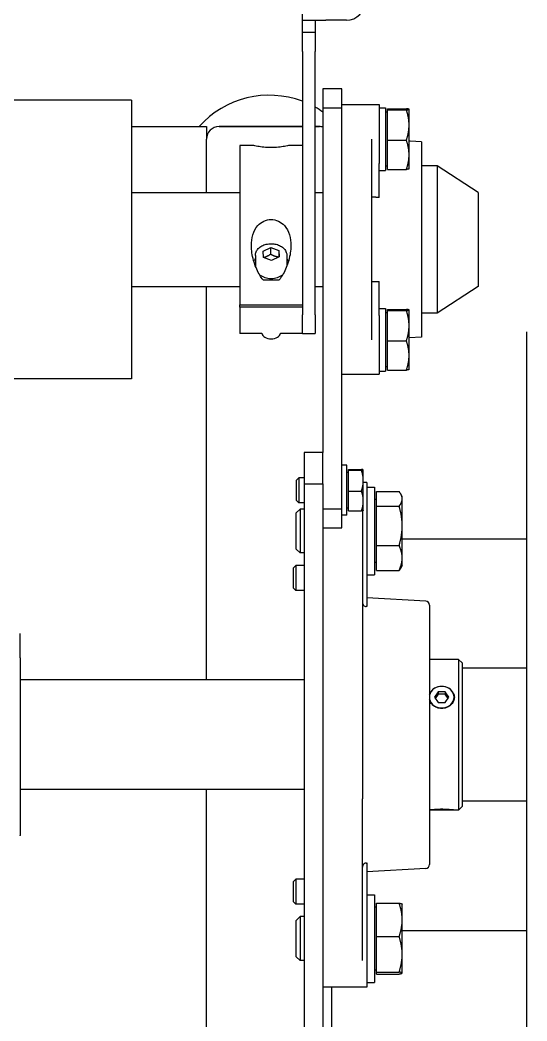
# Model space of a CAD drawing. Extents: x -3873 to 164127, y 7129 to 96529.
# Drawn here: x 43379.6 to 43541.3, y 51289 to 51608.3 of the extents above; entities that cross this region are included whole.
import ezdxf

# ---------------------------------------------------------------- set-up
doc = ezdxf.new("R2010")
doc.units = 0
doc.layers.add('LAYOUT', color=90, linetype='CONTINUOUS')
doc.layers.add('LAYOUT-KROMEKA', color=1, linetype='CONTINUOUS')

# ---------------------------------------------------------------- blocks, each defined once
blk = doc.blocks.new('A$Ccf7c2aec')
at = {"layer": 'LAYOUT-KROMEKA'}
for p, q in [((2064.18, 331.1), (2064.18, 861.1)), ((2153.08, 331.1), (2153.08, 861.1)), ((1975.17, 366.6), (1918.48, 366.6)), ((1933.13, 276.1), (1933.13, 366.6)), ((1968.13, 276.1), (1968.13, 366.6)), ((1975.17, 366.6), (1982.79, 366.6)), ((2153.08, 331.1), (2064.18, 331.1)), ((2093.63, 331.1), (2093.63, 296.6)), ((2123.63, 331.1), (2123.63, 296.6)), ((2144.63, 331.1), (2144.63, 307.22)), ((1830.63, 307.22), (1933.13, 307.22)), ((1968.13, 307.22), (2093.63, 307.22)), ((2123.63, 307.22), (2140.63, 307.22)), ((2144.63, 307.22), (2140.63, 307.22)), ((2144.63, 276.6), (2144.63, 303.22)), ((2144.63, 303.22), (2144.63, 276.6)), ((2087.02, 296.6), (2078.63, 296.6)), ((2078.63, 289.55), (2078.63, 296.6)), ((2087.02, 296.6), (2087.73, 296.6)), ((2087.02, 276.6), (2087.02, 296.6)), ((2087.73, 296.6), (2087.73, 276.6)), ((2138.63, 296.6), (2087.73, 296.6)), ((2138.63, 292.78), (2138.63, 296.6)), ((2103.55, 291.6), (2100.11, 291.6)), ((2095.64, 284.1), (2095.64, 289.1)), ((2101.93, 286.46), (2102.87, 289.03)), ((2102.87, 289.03), (2104.91, 289.16)), ((2104.91, 289.16), (2106.02, 286.74)), ((2103.04, 284.04), (2101.93, 286.46)), ((2105.08, 284.17), (2102.97, 284.17)), ((2105.08, 284.17), (2103.04, 284.04)), ((2103.9, 286.74), (2106.02, 286.74)), ((2106.02, 286.74), (2105.08, 284.17)), ((2078.63, 276.6), (2078.63, 283.65)), ((2103.55, 281.6), (2100.11, 281.6)), ((1879.86, 278.6), (1878.63, 277.37)), ((1879.86, 278.6), (1891.41, 278.6)), ((1891.41, 278.6), (1892.63, 277.37)), ((1897.4, 279.5), (1896.63, 278.73)), ((1904.63, 278.73), (1896.63, 278.73)), ((1896.63, 276.1), (1896.63, 278.73)), ((1897.4, 279.5), (1903.87, 279.5)), ((1903.87, 279.5), (1904.63, 278.73)), ((1904.63, 276.1), (1904.63, 278.73)), ((1997.4, 279.5), (1996.63, 278.73)), ((2004.63, 278.73), (1996.63, 278.73)), ((1996.63, 276.1), (1996.63, 278.73)), ((1997.4, 279.5), (2003.87, 279.5)), ((2003.87, 279.5), (2004.63, 278.73)), ((2004.63, 276.1), (2004.63, 278.73)), ((2009.86, 278.6), (2008.63, 277.37)), ((2009.86, 278.6), (2021.41, 278.6)), ((2021.41, 278.6), (2022.63, 277.37)), ((2025.4, 278.5), (2024.63, 277.73)), ((2025.4, 278.5), (2031.87, 278.5)), ((2031.87, 278.5), (2032.63, 277.73)), ((2138.63, 276.6), (2138.63, 280.42)), ((2030.63, 276.1), (1853.63, 276.1)), ((1892.63, 277.37), (1878.63, 277.37)), ((1878.63, 276.1), (1878.63, 277.37)), ((1892.63, 276.1), (1892.63, 277.37)), ((2022.63, 277.37), (2008.63, 277.37)), ((2008.63, 276.1), (2008.63, 277.37)), ((2022.63, 276.1), (2022.63, 277.37)), ((2032.63, 277.73), (2024.63, 277.73)), ((2024.63, 276.1), (2024.63, 277.73)), ((2030.63, 276.1), (2030.63, 270.1)), ((2040.63, 276.1), (2030.63, 276.1)), ((2032.63, 276.1), (2032.63, 277.73)), ((2040.63, 270.1), (2040.63, 276.1)), ((2078.58, 276.6), (2084.56, 276.6)), ((2078.58, 276.6), (2078.58, 272.6)), ((2168.56, 276.6), (2084.56, 276.6)), ((2168.56, 276.6), (2174.58, 276.6)), ((2174.58, 276.6), (2174.59, 276.6)), ((2174.59, 276.6), (2178.58, 276.6)), ((2174.59, 272.6), (2174.59, 276.6)), ((2178.58, 276.6), (2478.58, 276.6)), ((2084.56, 272.6), (2078.58, 272.6)), ((2084.56, 272.6), (2168.56, 272.6)), ((2093.63, 272.6), (2093.63, 270.1)), ((2123.63, 272.6), (2123.63, 270.1)), ((2144.63, 271.22), (2144.63, 272.6)), ((2144.63, 272.6), (2144.63, 271.22)), ((2174.58, 272.6), (2168.56, 272.6)), ((2174.59, 272.6), (2174.58, 272.6)), ((2178.57, 272.6), (2174.59, 272.6)), ((2030.63, 270.1), (1853.63, 270.1)), ((1870.13, 256.1), (1870.13, 270.1)), ((2016.63, 270.1), (2016.63, 264.1)), ((2022.63, 264.1), (2022.63, 270.1)), ((2030.63, 270.1), (2040.63, 270.1)), ((2150.63, 270.1), (2040.63, 270.1)), ((2150.63, 270.1), (2150.63, 264.1)), ((2156.63, 270.1), (2150.63, 270.1)), ((2156.63, 264.1), (2156.63, 270.1)), ((2178.56, 262.6), (2178.56, 269.2)), ((1847.97, 267.22), (1870.13, 267.22)), ((2016.63, 264.1), (2022.63, 264.1)), ((2020.63, 262.5), (2020.63, 264.1)), ((2020.63, 262.5), (2036.63, 262.5)), ((2022.01, 261.9), (2028.38, 261.9)), ((2022.01, 261.9), (2022.01, 257.78)), ((2022.63, 264.1), (2150.63, 264.1)), ((2022.93, 261.9), (2022.93, 262.5)), ((2028.38, 261.9), (2035, 261.9)), ((2028.38, 261.9), (2028.38, 257.78)), ((2034.33, 261.9), (2034.33, 262.5)), ((2035, 261.9), (2035.25, 261.9)), ((2035, 261.9), (2035, 257.78)), ((2035.25, 261.9), (2035.25, 257.78)), ((2036.63, 262.5), (2036.63, 264.1)), ((2065.63, 264.1), (2065.63, 254.5)), ((2150.63, 264.1), (2156.63, 264.1)), ((2151.63, 264.1), (2151.63, 254.5)), ((1885.63, 256.1), (1870.13, 256.1)), ((1871.63, 256.1), (1871.63, 253.6)), ((1878.6, 257.5), (1930.21, 257.5)), ((1909.74, 256.1), (1885.63, 256.1)), ((1899.63, 256.1), (1899.63, 253.6)), ((1908.02, 237.29), (1906.9, 256.1)), ((1909.73, 256.31), (1909.74, 256.1)), ((1971.06, 257.5), (1930.21, 257.5)), ((2022.05, 257.5), (1971.06, 257.5)), ((1991.52, 256.1), (1991.54, 256.31)), ((2015.63, 256.1), (1991.52, 256.1)), ((1993.25, 237.29), (1994.36, 256.1)), ((2001.63, 256.1), (2001.63, 253.6)), ((2031.13, 256.1), (2015.63, 256.1)), ((2022.13, 257.2), (2025.2, 257.2)), ((2022.13, 257.2), (2022.13, 257.2)), ((2025.2, 257.2), (2031.69, 257.2)), ((2029.63, 256.1), (2029.63, 253.6)), ((2031.13, 256.1), (2031.13, 257.2)), ((2031.69, 257.2), (2035.13, 257.2)), ((2035.13, 257.2), (2035.13, 257.2)), ((2035.13, 257.2), (2035.14, 257.2)), ((1899.63, 253.6), (1871.63, 253.6)), ((1874.33, 253), (1874.33, 245.78)), ((1874.33, 253), (1874.96, 253)), ((1874.96, 253), (1886.26, 253)), ((1874.96, 253), (1874.96, 245.78)), ((1875.58, 253), (1875.58, 253.6)), ((1886.26, 253), (1896.93, 253)), ((1886.26, 253), (1886.26, 245.78)), ((1895.68, 253), (1895.68, 253.6)), ((1896.93, 253), (1896.93, 245.78)), ((2029.63, 253.6), (2001.63, 253.6)), ((2003.07, 253), (2011, 253)), ((2003.07, 253), (2003.07, 245.78)), ((2005.58, 253), (2005.58, 253.6)), ((2011, 253), (2023.56, 253)), ((2011, 253), (2011, 245.78)), ((2023.56, 253), (2023.56, 245.78)), ((2023.56, 253), (2028.19, 253)), ((2025.68, 253), (2025.68, 253.6)), ((2028.19, 253), (2028.19, 245.78)), ((2065.63, 254.5), (2065.63, 252.1)), ((2076.63, 254.5), (2140.63, 254.5)), ((2151.63, 254.5), (2151.63, 252.1)), ((2084.41, 252.1), (2065.63, 252.1)), ((2066.63, 252.1), (2066.63, 250.1)), ((2086.63, 250.1), (2066.63, 250.1)), ((2066.96, 249.5), (2076.27, 249.5)), ((2066.96, 249.5), (2066.96, 243.45)), ((2068.03, 249.5), (2068.03, 250.1)), ((2076.27, 249.5), (2085.94, 249.5)), ((2076.27, 249.5), (2076.27, 243.45)), ((2084.41, 252.1), (2095.26, 252.1)), ((2085.23, 249.5), (2085.23, 250.1)), ((2085.94, 249.5), (2086.31, 249.5)), ((2085.94, 249.5), (2085.94, 243.45)), ((2086.31, 249.5), (2086.31, 243.45)), ((2086.63, 252.1), (2086.63, 250.1)), ((2122.01, 252.1), (2132.85, 252.1)), ((2130.63, 252.1), (2130.63, 250.1)), ((2150.63, 250.1), (2130.63, 250.1)), ((2130.96, 249.5), (2140.27, 249.5)), ((2130.96, 249.5), (2130.96, 243.45)), ((2132.03, 249.5), (2132.03, 250.1)), ((2151.63, 252.1), (2132.85, 252.1)), ((2140.27, 249.5), (2149.94, 249.5)), ((2140.27, 249.5), (2140.27, 243.45)), ((2149.23, 249.5), (2149.23, 250.1)), ((2149.94, 249.5), (2150.31, 249.5)), ((2149.94, 249.5), (2149.94, 243.45)), ((2150.31, 249.5), (2150.31, 243.45)), ((2150.63, 252.1), (2150.63, 250.1)), ((1874.63, 244.8), (1874.62, 244.81)), ((1874.63, 244.8), (1874.65, 244.8)), ((1874.65, 244.8), (1880.61, 244.8)), ((1880.61, 244.8), (1891.6, 244.8)), ((1888.13, 205), (1888.13, 244.8)), ((1891.6, 244.8), (1896.63, 244.8)), ((1896.63, 244.8), (1896.65, 244.81)), ((2004.63, 244.8), (2003.82, 245.27)), ((2004.63, 244.8), (2007.04, 244.8)), ((2007.04, 244.8), (2017.28, 244.8)), ((2013.13, 244.8), (2013.13, 205)), ((2017.28, 244.8), (2025.88, 244.8)), ((2025.88, 244.8), (2026.63, 244.8)), ((2026.63, 244.8), (2027.45, 245.27)), ((2067.13, 242.6), (2071.61, 242.6)), ((2067.13, 242.6), (2067.13, 242.6)), ((2071.61, 242.6), (2081.11, 242.6)), ((2077.47, 238.6), (2077.26, 242.6)), ((2081.11, 242.6), (2086.13, 242.6)), ((2086.13, 242.6), (2086.13, 242.6)), ((2086.13, 242.6), (2086.14, 242.6)), ((2131.13, 242.6), (2135.61, 242.6)), ((2131.13, 242.6), (2131.13, 242.6)), ((2135.61, 242.6), (2145.11, 242.6)), ((2139.8, 238.6), (2139.99, 242.3)), ((2145.11, 242.6), (2150.13, 242.6)), ((2150.13, 242.6), (2150.13, 242.6)), ((2150.13, 242.6), (2150.14, 242.6)), ((2139.8, 238.6), (2077.47, 238.6)), ((2085.13, 233.6), (2085.13, 238.6)), ((2132.13, 233.6), (2132.13, 238.6)), ((1991.99, 236.1), (1909.27, 236.1)), ((1926.63, 228.24), (1926.63, 236.1)), ((1926.67, 228.46), (1926.67, 235.94)), ((1962.63, 234.51), (1960.9, 233.35)), ((1960.9, 233.35), (1960.9, 231.05)), ((1963.55, 233.35), (1962.23, 234.24)), ((1964.37, 233.35), (1962.63, 234.51)), ((1963.55, 231.05), (1963.55, 233.35)), ((1964.37, 233.35), (1963.55, 233.35)), ((1964.37, 231.05), (1964.37, 233.35)), ((1974.63, 226.8), (1974.63, 236.1)), ((2132.13, 233.6), (2085.13, 233.6)), ((2093.63, 220.6), (2085.13, 233.6)), ((2123.63, 220.6), (2132.13, 233.6)), ((1960.9, 231.05), (1962.63, 229.89)), ((1962.23, 230.16), (1963.55, 231.05)), ((1962.63, 229.89), (1964.37, 231.05)), ((1964.37, 231.05), (1963.55, 231.05)), ((1926.63, 228.24), (1926.64, 228.23)), ((1926.63, 226.8), (1926.63, 228.16)), ((1974.63, 226.8), (1926.63, 226.8)), ((1927.73, 225.7), (1926.63, 226.8)), ((1973.53, 225.7), (1974.63, 226.8)), ((1973.53, 225.7), (1927.73, 225.7)), ((1929.43, 205), (1929.43, 225.7)), ((1971.83, 205), (1971.83, 225.7)), ((2123.63, 220.6), (2093.63, 220.6)), ((1544.13, 205), (2079.13, 205))]:
    blk.add_line(p, q, dxfattribs=at)
for centre, radius, start, end in [((1918.48, 366.7), 0.1, 184.0364, 270), ((1982.79, 366.7), 0.1, 270, 355.9636), ((2140.63, 303.22), 4, 0, 90), ((2140.63, 303.22), 4, 0, 90), ((2124.63, 287.22), 30, 339.2736, 48.1897), ((2124.63, 287.22), 30, 325.2099, 330.8408), ((2140.63, 271.22), 4, 343.7822, 0), ((2140.63, 271.22), 4, 343.7822, 0), ((1909.27, 237.36), 1.26, 183, 270), ((1991.99, 237.36), 1.26, 270, 357)]:
    blk.add_arc(centre, radius, start, end, dxfattribs=at)
for centre, major_axis, ratio, start_param, end_param in [((1975.17, 366.7), (-0.0092, -0.0995), 0.76527, 0.070448, 1.570796), ((1975.17, 366.7), (0, -0.1), 0.763123, 0, 1.500348), ((2099.74, 286.6), (0, 6.3), 0.708727, 5.629176, 5.798022), ((2079.01, 286.6), (0, -3), 0.708727, 3.273501, 6.151277), ((2099.74, 286.6), (0, 5), 0.708727, 0.74128, 2.400312), ((2099.74, 286.6), (0, 6.3), 0.708727, 3.626756, 3.795602), ((2178.58, 269.2), (0, 7.4), 0.002293, 0, 1.570796), ((2184.56, 262.6), (0, -6), 0.999997, 4.712389, 6.283185), ((1962.63, 232.2), (0, 3.96), 0.866025, 0.172496, 6.11069), ((1962.61, 232.2), (0, -4), 0.866025, 3.500904, 5.923874), ((1962.61, 232.2), (0, 4), 0.866025, 0.224075, 0.359312), ((1962.61, 232.2), (0, 4), 0.866025, 5.923874, 6.05911), ((1962.61, 232.2), (0, 4), 0.866025, 3.500904, 5.923874), ((1962.61, 232.2), (0, -4), 0.866025, 5.923874, 6.642497)]:
    blk.add_ellipse(centre, major_axis=major_axis, ratio=ratio, start_param=start_param, end_param=end_param, dxfattribs=at)
for points, knots in [([(2095.64, 289.1), (2095.79, 289.22), (2095.94, 289.35), (2096.59, 289.83), (2097.12, 290.16), (2098.89, 291.15), (2100.38, 291.77), (2103.51, 292.65), (2105.15, 292.9), (2107.78, 292.9), (2108.97, 292.77), (2111.19, 292.09), (2112.22, 291.55), (2113.6, 290.31), (2114.11, 289.65), (2114.79, 288.18), (2114.97, 287.37), (2114.97, 286.6), (2114.97, 285.83), (2114.79, 285.02), (2114.11, 283.55), (2113.6, 282.89), (2112.22, 281.65), (2111.19, 281.11), (2108.97, 280.43), (2107.78, 280.3), (2105.15, 280.3), (2103.51, 280.55), (2100.38, 281.43), (2098.89, 282.05), (2097.12, 283.04), (2096.59, 283.37), (2095.94, 283.85), (2095.79, 283.98), (2095.64, 284.1)], [-2.280886, -2.280886, -2.280886, -2.280886, -2.223041, -2.223041, -2.042577, -2.042577, -1.580354, -1.580354, -1.118131, -1.118131, -0.789978, -0.789978, -0.461825, -0.461825, -0.230912, -0.230912, 0, 0, 0, 0.230912, 0.230912, 0.461825, 0.461825, 0.789978, 0.789978, 1.118131, 1.118131, 1.580354, 1.580354, 2.042577, 2.042577, 2.223041, 2.223041, 2.280886, 2.280886, 2.280886, 2.280886]), ([(2103.55, 291.6), (2103.93, 291.6), (2104.31, 291.52), (2105.04, 291.22), (2105.38, 290.99), (2106.02, 290.39), (2106.3, 290.02), (2106.78, 289.16), (2106.96, 288.68), (2107.21, 287.66), (2107.27, 287.12), (2107.27, 286.04), (2107.2, 285.5), (2106.95, 284.48), (2106.76, 284), (2106.27, 283.13), (2105.97, 282.75), (2105.29, 282.14), (2104.91, 281.91), (2104.2, 281.66), (2103.88, 281.6), (2103.55, 281.6)], [5.282899, 5.282899, 5.282899, 5.282899, 5.570926, 5.570926, 5.870621, 5.870621, 6.191429, 6.191429, 6.523635, 6.523635, 6.857996, 6.857996, 7.192321, 7.192321, 7.526675, 7.526675, 7.8587, 7.8587, 8.178207, 8.178207, 8.424491, 8.424491, 8.424491, 8.424491]), ([(2138.63, 280.42), (2138.63, 280.5), (2138.62, 280.61), (2138.53, 281.11), (2138.41, 281.65), (2138.2, 282.89), (2138.11, 283.55), (2137.97, 285.02), (2137.93, 285.83), (2137.93, 287.37), (2137.97, 288.18), (2138.11, 289.65), (2138.2, 290.31), (2138.41, 291.55), (2138.53, 292.09), (2138.62, 292.59), (2138.63, 292.7), (2138.63, 292.78)], [1.636813, 1.636813, 1.636813, 1.636813, 1.789395, 1.789395, 2.117549, 2.117549, 2.348461, 2.348461, 2.579373, 2.579373, 2.810285, 2.810285, 3.041198, 3.041198, 3.369351, 3.369351, 3.521933, 3.521933, 3.521933, 3.521933]), ([(1909.73, 256.31), (1909.72, 256.44), (1909.69, 256.59), (1909.57, 256.86), (1909.46, 257.01), (1909.23, 257.23), (1909.06, 257.34), (1908.76, 257.46), (1908.56, 257.5), (1908.39, 257.5)], [-0.3790177, -0.3790177, -0.3790177, -0.3790177, -0.3397976, -0.3397976, -0.2925208, -0.2925208, -0.2433128, -0.2433128, -0.1925715, -0.1925715, -0.1925715, -0.1925715]), ([(1992.88, 257.5), (1992.71, 257.5), (1992.51, 257.46), (1992.2, 257.34), (1992.04, 257.23), (1991.8, 257.01), (1991.69, 256.86), (1991.58, 256.59), (1991.55, 256.44), (1991.54, 256.31)], [-0.5783668, -0.5783668, -0.5783668, -0.5783668, -0.5276255, -0.5276255, -0.4784175, -0.4784175, -0.4311408, -0.4311408, -0.3919206, -0.3919206, -0.3919206, -0.3919206]), ([(2139.99, 242.3), (2139.99, 242.3), (2139.99, 242.32), (2139.99, 242.38), (2139.99, 242.43), (2139.99, 242.53), (2139.99, 242.56), (2139.99, 242.6)], [11.78137, 11.78137, 11.78137, 11.78137, 12.269775, 12.269775, 12.758179, 12.758179, 12.986846, 12.986846, 12.986846, 12.986846]), ([(1926.67, 235.94), (1926.68, 235.93), (1926.68, 235.91), (1926.71, 235.69), (1926.76, 235.38), (1926.84, 234.67), (1926.89, 234.22), (1926.95, 233.24), (1926.97, 232.7), (1926.97, 232.2)], [-1.6734941, -1.6734941, -1.6734941, -1.6734941, -1.6607582, -1.6607582, -1.5097824, -1.5097824, -1.3588025, -1.3588025, -1.2078227, -1.2078227, -1.2078227, -1.2078227]), ([(1961.39, 228.46), (1961.36, 228.47), (1961.32, 228.49), (1960.84, 228.71), (1960.43, 229.02), (1959.77, 229.73), (1959.48, 230.18), (1959.1, 231.16), (1959, 231.7), (1959, 232.2), (1959, 232.7), (1959.1, 233.24), (1959.48, 234.22), (1959.77, 234.67), (1960.43, 235.38), (1960.84, 235.69), (1961.32, 235.91), (1961.36, 235.93), (1961.39, 235.94)], [1.9499739, 1.9499739, 1.9499739, 1.9499739, 1.9627098, 1.9627098, 2.1136856, 2.1136856, 2.2646655, 2.2646655, 2.4156453, 2.4156453, 2.4156453, 2.5666252, 2.5666252, 2.717605, 2.717605, 2.8685809, 2.8685809, 2.8813168, 2.8813168, 2.8813168, 2.8813168]), ([(1926.97, 232.2), (1926.97, 231.7), (1926.95, 231.16), (1926.89, 230.18), (1926.84, 229.73), (1926.76, 229.02), (1926.71, 228.71), (1926.68, 228.49), (1926.68, 228.47), (1926.67, 228.46)], [-1.2078227, -1.2078227, -1.2078227, -1.2078227, -1.0568428, -1.0568428, -0.905863, -0.905863, -0.7548872, -0.7548872, -0.7421512, -0.7421512, -0.7421512, -0.7421512]), ([(1963.83, 228.46), (1963.45, 228.26), (1963.04, 228.16), (1962.23, 228.16), (1961.8, 228.26), (1961.39, 228.46)], [1.6236635, 1.6236635, 1.6236635, 1.6236635, 1.7637105, 1.7637105, 1.9037575, 1.9037575, 1.9037575, 1.9037575])]:
    blk.add_open_spline(points, degree=3, knots=knots, dxfattribs=at)
for points, weights in [([(2103.9, 286.74), (2103.11, 287.87), (2102.84, 288.96)], [1, 1.14299581002, 1.02163828427]), ([(2102.97, 284.19), (2103.14, 285.46), (2103.9, 286.74)], [1.00196988739, 1.15370924263, 1]), ([(2022.01, 257.78), (2023.72, 257.2), (2025.2, 257.2)], [1, 1.0379548493, 1]), ([(2022.13, 257.2), (2022.07, 257.23), (2022.01, 257.78)], [1.00429704672, 1.03566861292, 1]), ([(2025.2, 257.2), (2026.68, 257.2), (2028.38, 257.78)], [1, 1.0379548493, 1]), ([(2028.38, 257.78), (2030.16, 257.2), (2031.69, 257.2)], [1, 1.0379548493, 1]), ([(2031.69, 257.2), (2033.23, 257.2), (2035, 257.78)], [1, 1.0379548493, 1]), ([(2035, 257.78), (2035.07, 257.2), (2035.13, 257.2)], [1, 1.0379548493, 1]), ([(2035.13, 257.2), (2035.19, 257.2), (2035.25, 257.78)], [1, 1.0379548493, 1]), ([(2095.16, 254.5), (2095.21, 253.3), (2095.26, 252.1)], [1, 1.00000219999, 1]), ([(2122.01, 252.1), (2122.06, 253.3), (2122.1, 254.5)], [1, 1.00000220104, 1]), ([(1874.33, 245.78), (1874.5, 244.8), (1874.65, 244.8)], [1, 1.0379548493, 1]), ([(1874.65, 244.8), (1874.79, 244.8), (1874.96, 245.78)], [1, 1.0379548493, 1]), ([(1874.96, 245.78), (1877.99, 244.8), (1880.61, 244.8)], [1, 1.0379548493, 1]), ([(1880.61, 244.8), (1883.23, 244.8), (1886.26, 245.78)], [1, 1.0379548493, 1]), ([(1886.26, 245.78), (1889.12, 244.8), (1891.6, 244.8)], [1, 1.0379548493, 1]), ([(1891.6, 244.8), (1894.07, 244.8), (1896.93, 245.78)], [1, 1.0379548493, 1]), ([(1896.93, 245.78), (1896.78, 244.88), (1896.65, 244.81)], [1, 1.03457079618, 1.00616466212]), ([(2003.07, 245.78), (2005.2, 244.8), (2007.04, 244.8)], [1, 1.0379548493, 1]), ([(2003.82, 245.27), (2003.46, 245.48), (2003.07, 245.78)], [1.01603521509, 1.01150510505, 1]), ([(2007.04, 244.8), (2008.88, 244.8), (2011, 245.78)], [1, 1.0379548493, 1]), ([(2011, 245.78), (2014.37, 244.8), (2017.28, 244.8)], [1, 1.0379548493, 1]), ([(2017.28, 244.8), (2020.19, 244.8), (2023.56, 245.78)], [1, 1.0379548493, 1]), ([(2023.56, 245.78), (2024.8, 244.8), (2025.88, 244.8)], [1, 1.0379548493, 1]), ([(2025.88, 244.8), (2026.95, 244.8), (2028.19, 245.78)], [1, 1.0379548493, 1]), ([(2066.96, 243.45), (2069.45, 242.6), (2071.61, 242.6)], [1, 1.0379548493, 1]), ([(2067.13, 242.6), (2067.05, 242.65), (2066.96, 243.45)], [1.00429704672, 1.03566861292, 1]), ([(2071.61, 242.6), (2073.77, 242.6), (2076.27, 243.45)], [1, 1.0379548493, 1]), ([(2076.27, 243.45), (2078.86, 242.6), (2081.11, 242.6)], [1, 1.0379548493, 1]), ([(2081.11, 242.6), (2083.35, 242.6), (2085.94, 243.45)], [1, 1.0379548493, 1]), ([(2085.94, 243.45), (2086.04, 242.6), (2086.13, 242.6)], [1, 1.0379548493, 1]), ([(2086.13, 242.6), (2086.21, 242.6), (2086.31, 243.45)], [1, 1.0379548493, 1]), ([(2130.96, 243.45), (2133.45, 242.6), (2135.61, 242.6)], [1, 1.0379548493, 1]), ([(2131.13, 242.6), (2131.05, 242.65), (2130.96, 243.45)], [1.00429704672, 1.03566861292, 1]), ([(2135.61, 242.6), (2137.77, 242.6), (2140.27, 243.45)], [1, 1.0379548493, 1]), ([(2140.27, 243.45), (2142.86, 242.6), (2145.11, 242.6)], [1, 1.0379548493, 1]), ([(2145.11, 242.6), (2147.35, 242.6), (2149.94, 243.45)], [1, 1.0379548493, 1]), ([(2149.94, 243.45), (2150.04, 242.6), (2150.13, 242.6)], [1, 1.0379548493, 1]), ([(2150.13, 242.6), (2150.21, 242.6), (2150.31, 243.45)], [1, 1.0379548493, 1])]:
    blk.add_rational_spline(points, weights, degree=2, dxfattribs=at)
for points in [[(1926.65, 236.1), (1926.66, 236.06), (1926.67, 236.01), (1926.67, 235.94)], [(1961.39, 235.94), (1961.52, 236.01), (1961.65, 236.06), (1961.77, 236.1)], [(1963.47, 236.1), (1963.59, 236.06), (1963.71, 236.01), (1963.83, 235.94)], [(1926.67, 228.46), (1926.65, 228.26), (1926.63, 228.16), (1926.63, 228.16)]]:
    blk.add_open_spline(points, degree=3, dxfattribs=at)

msp = doc.modelspace()

# ---------------------------------------------------------------- block references
at = {"layer": 'LAYOUT', "color": 4, "linetype": 'Continuous', "ltscale": 20, "rotation": 89.99999999999999}
msp.add_blockref('A$Ccf7c2aec', (43746.26, 49429.67), dxfattribs=at)

doc.saveas('drawing.dxf')
